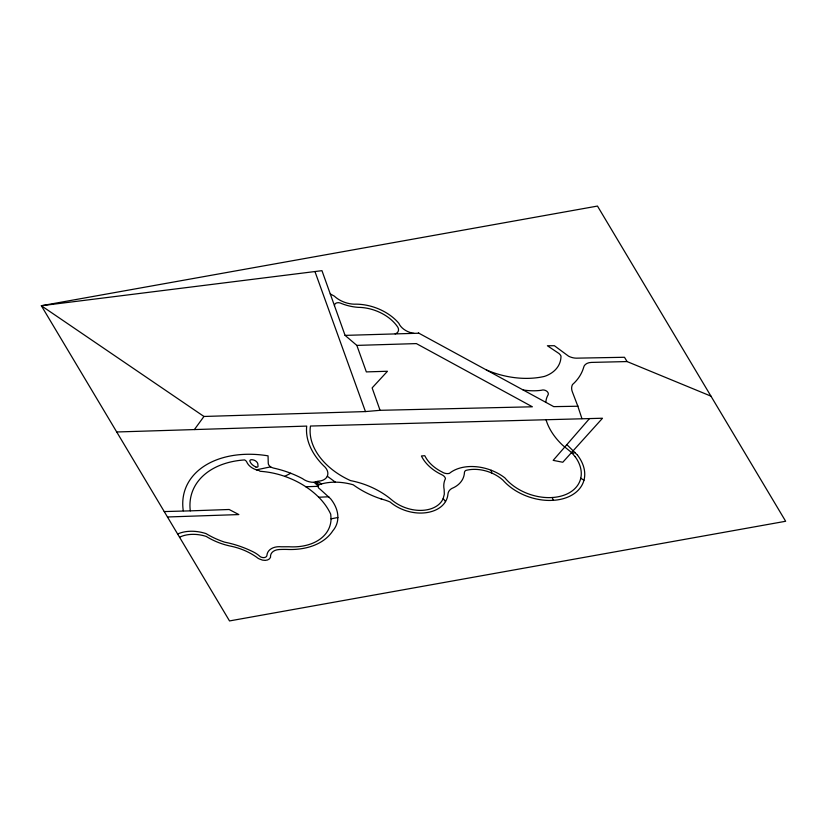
<?xml version="1.0" encoding="UTF-8"?>
<svg xmlns="http://www.w3.org/2000/svg" width="827" height="827" viewBox="0 0 827 827"><rect width="100%" height="100%" fill="white"/><g stroke="black" fill="none" stroke-linecap="round" stroke-linejoin="round"><path stroke-width="1.24" d="M179.552 537.219A31.509 21.605 18.8 0 1 206.181 536.403A53.052 36.388 18.8 0 0 231.777 546.378A48.473 33.235 18.8 0 1 256.659 557.222A7.185 4.931 18.8 0 0 259.947 559.186A7.805 5.355 18.8 0 0 270.522 557.295A12.581 8.632 18.8 0 1 279.081 549.542A83.082 56.98 18.8 0 1 289.119 549.5A62.718 43.014 18.8 0 0 332.795 530.831A43.345 29.731 18.8 0 0 330.624 498.774L319.946 489.067A3.846 2.636 18.8 0 1 318.054 486.338L318.106 485.935A3.846 2.636 18.8 0 1 319.129 484.663L321.631 483.898A47.749 32.739 18.8 0 1 353.212 484.787A72.135 49.475 18.8 0 0 381.909 499.177A36.099 24.758 18.8 0 1 390.117 501.999A34.207 23.466 18.8 0 0 421.377 513.06A36.833 25.265 18.8 0 0 447.945 494.101A13.976 9.583 18.8 0 1 451.904 488.416A34.331 23.549 18.8 0 0 464.412 472.982A5.417 3.711 18.8 0 1 465.828 470.418A31.209 21.409 18.8 0 1 502.961 480.167A46.684 32.015 18.8 0 0 550.203 500.449L555.279 500.17A46.86 32.139 18.8 0 0 577.535 455.201M445.526 501.586L443.189 498.526L444.316 494.174L444.151 489.532A33.369 22.887 18.8 0 1 445.443 478.668A5.675 3.887 18.8 0 0 442.042 474.843A37.887 25.988 18.8 0 1 421.419 455.966L424.789 455.698A33.886 23.239 18.8 0 0 441.969 471.938A6.988 4.786 18.8 0 0 449.412 473.364A39.52 27.105 18.8 0 1 504.915 477.903A43.242 29.658 18.8 0 0 552.157 497.523L553.366 500.273M194.386 429.575L203.959 416.467L365.451 411.577L380.069 410.316L532.371 406.791L416.374 343.598L356.84 345.397L345.076 335.38L321.961 270.667L41.35 305.732L229.524 620.932L785.65 521.268L597.476 206.068L41.35 305.732L203.959 416.467M589.558 418.524L553.17 460.36L562.794 462.252L602.511 418.235L310.476 426.039A64.785 44.431 18.8 0 0 350.607 480.632A64.868 44.493 18.8 0 1 391.895 500.025A32.088 22.009 18.8 0 0 443.189 498.526M314.849 482.368L316.141 481.779A12.26 8.404 18.8 0 1 319.129 481.118A13.728 9.417 18.8 0 0 325.29 467.358A70.14 48.111 18.8 0 1 306.714 426.091L116.721 431.983M284.643 476.383L290.742 473.251M572.356 453.454L575.096 452.421M164.242 511.572L190.303 510.859A81.697 56.029 18.8 0 1 244.585 459.926A4.135 2.843 18.8 0 1 246.642 461.766A13.232 9.076 18.8 0 0 256.401 469.839L270.625 466.862M177.629 534.004A34.041 23.352 18.8 0 1 206.006 533.591A64.03 43.914 18.8 0 0 224.675 542.161A78.772 54.024 18.8 0 1 253.269 551.898A22.525 15.444 18.8 0 1 260.05 556.519A4.507 3.091 18.8 0 0 264.464 557.543A4.507 3.091 18.8 0 0 266.935 555.289A16.654 11.423 18.8 0 1 281.552 546.792L288.912 546.761A50.964 34.951 18.8 0 0 331.058 518.87L337.861 517.485M183.274 510.745A88.541 60.722 18.8 0 1 268.051 455.842L268.237 462.644A5.758 3.949 18.8 0 0 273.458 468.061A78.338 53.724 18.8 0 1 302.424 478.585A13.149 9.025 18.8 0 0 314.095 482.286L315.159 482.213M318.664 497.244L328.815 496.769M190.303 510.859L229.151 509.494L238.838 514.57L167.468 516.978M305.752 486.741L318.054 486.338M345.076 335.38L418.907 333.219M710.941 396.133L627.062 361.564L591.408 362.412A10.989 7.536 18.8 0 0 583.562 367.684A72.962 50.044 18.8 0 1 572.491 384.545A16.933 11.609 18.8 0 0 572.305 391.719L577.846 406.233L553.739 406.636L418.379 332.93M381.144 498.991L381.909 499.177M256.401 469.839L257.642 470.191A2.832 1.943 18.8 0 1 260.029 471.287A67.008 45.961 18.8 0 1 282.245 475.515C296.293 480.073 309.494 487.63 319.78 498.309A67.008 45.961 18.8 0 1 330.728 514.218L331.058 518.87M330.262 293.905L334.294 296.107A22.422 15.372 18.8 0 0 354.09 304.181A42.549 29.183 18.8 0 1 398.821 323.295A15.62 10.71 18.8 0 0 414.027 333.353M317.206 481.448L321.631 483.898M580.75 478.223L583.965 480.249M327.296 476.218L335.4 482.172M315.8 481.914L319.129 484.663M566.857 444.626L577.546 455.191M314.095 482.286L318.106 485.935L316.141 481.779M575.034 456.607L571.571 452.524L562.66 445.257A69.127 47.408 18.8 0 1 546.037 419.744M627.062 361.564L624.499 357.274L576.243 358.163A12.601 8.642 18.8 0 1 568.594 356.199L554.39 345.717L547.412 345.758L558.959 353.501A8.27 5.675 18.8 0 1 560.985 356.086A39.954 27.405 18.8 0 1 544.466 376.399A72.89 49.982 18.8 0 1 486.328 369.927M314.994 271.669L365.451 411.577M356.84 345.397L366.351 371.902L387.47 371.261L372.129 387.904L380.069 410.316M577.659 405.654L581.929 418.648M491.186 470.253L491.724 473.034M575.044 456.556A43.045 29.524 18.8 0 1 552.157 497.523M545.841 402.335A34.362 23.569 18.8 0 1 548.043 394.944A4.404 3.019 18.8 0 0 546.564 391.068A4.404 3.019 18.8 0 0 541.344 390.282A50.757 34.806 18.8 0 1 523.129 389.972M334.47 305.69A5.014 3.442 18.8 0 1 339.98 302.909A39.489 27.084 18.8 0 0 358.174 307.344A37.132 25.472 18.8 0 1 397.921 327.378A8.146 5.593 18.8 0 1 395.151 333.912M255.884 466.986L255.109 466.614A9.666 6.626 18.8 0 1 250.085 461.693A2.171 1.489 18.8 0 1 251.367 459.719A5.189 3.556 18.8 0 1 257.073 462.303A5.758 3.949 18.8 0 1 257.89 464.743L258.034 466.314A1.623 1.116 18.8 0 1 255.884 466.986"/></g></svg>
